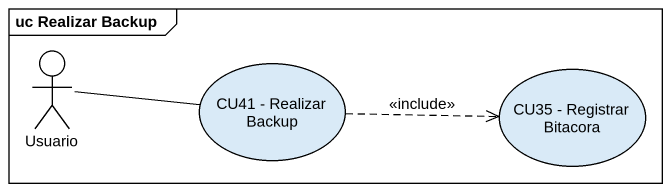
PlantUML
@startuml
mainframe uc Realizar Backup
actor Usuario
usecase "CU41 - Realizar Backup" as CU41_Realizar_Backup
usecase "CU35 - Registrar Bitacora" as CU35_Registrar_Bitacora
Usuario -right- CU41_Realizar_Backup
CU41_Realizar_Backup .right.> CU35_Registrar_Bitacora : <<include>>
@enduml
